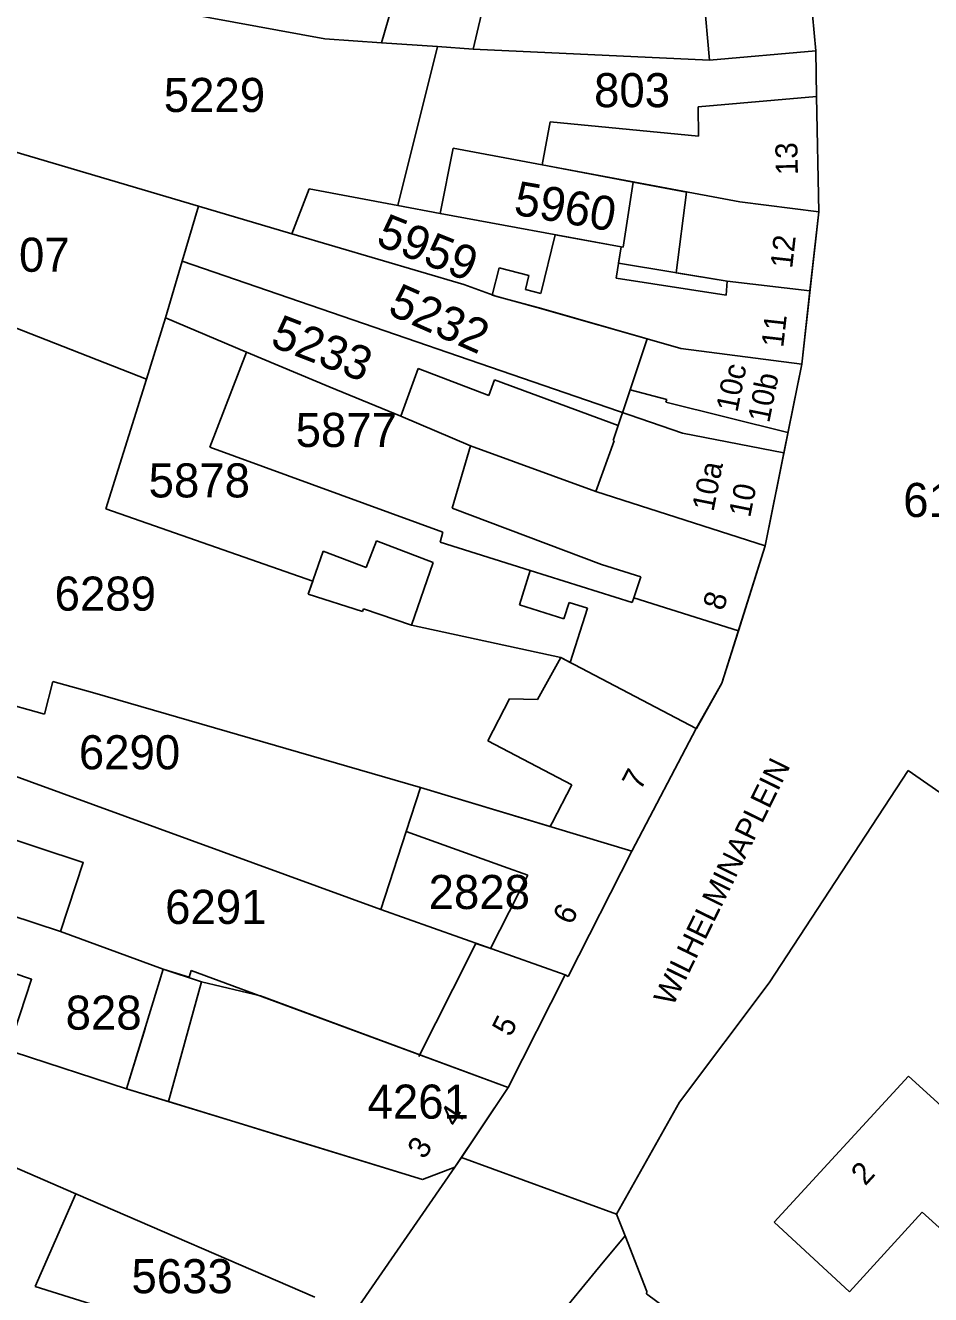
# Model space of a CAD drawing. Extents: x 191922 to 199923, y 328959 to 333350.
# Drawn here: x 196374.6 to 196446.4, y 331196.6 to 331297.2 of the extents above; entities that cross this region are included whole.
import ezdxf

# ---------------------------------------------------------------- set-up
doc = ezdxf.new("R2010")
doc.units = 0
for name, color, linetype in [('enkelbestemming', 7, 'Continuous'), ('Level 18', 7, 'Continuous'), ('Level 6', 7, 'Continuous'), ('maatvoering - maximum aantal wooneenheden', 7, 'Continuous'), ('Maatvoering_symbolen', 7, 'Continuous'), ('recreatiewoning', 7, 'Continuous')]:
    doc.layers.add(name, color=color, linetype=linetype)

msp = doc.modelspace()

# ---------------------------------------------------------------- linework, layer by layer
at = {"layer": 'Level 18'}
msp.add_line((196382.64, 331212.91), (196384.11, 331217.69), dxfattribs=at)
at = {"layer": 'Level 6'}
for p, q in [((196436.32, 331305.8), (196437.26, 331295.14)), ((196411.51, 331301.21), (196410.12, 331295.29)), ((196378.48, 331299.75), (196398.36, 331296.09)), ((196402.85, 331295.79), (196403.96, 331299.63)), ((196398.36, 331296.09), (196402.85, 331295.79)), ((196402.85, 331295.79), (196407.27, 331295.48)), ((196404.15, 331282.89), (196407.27, 331295.48)), ((196407.27, 331295.48), (196410.12, 331295.29)), ((196410.12, 331295.29), (196428.85, 331294.4)), ((196428.85, 331294.4), (196437.26, 331295.14)), ((196437.26, 331295.14), (196437.33, 331291.53)), ((196437.33, 331291.53), (196437.51, 331282.4)), ((196388.34, 331282.84), (196361.82, 331290.66)), ((196407.49, 331282.27), (196408.53, 331287.43)), ((196408.53, 331287.43), (196431.24, 331283.17)), ((196395.75, 331280.65), (196397.11, 331284.2)), ((196397.11, 331284.2), (196404.15, 331282.89)), ((196404.15, 331282.89), (196407.49, 331282.27)), ((196431.24, 331283.17), (196437.51, 331282.4)), ((196387.04, 331278.47), (196388.34, 331282.84)), ((196388.34, 331282.84), (196395.75, 331280.65)), ((196421.83, 331279.61), (196407.49, 331282.27)), ((196436.8, 331276.12), (196437.51, 331282.4)), ((196384.21, 331269.13), (196355.84, 331280.26)), ((196409.37, 331276.62), (196395.75, 331280.65)), ((196421.83, 331279.61), (196421.63, 331278.33)), ((196385.72, 331274), (196387.04, 331278.47)), ((196387.04, 331278.47), (196426.71, 331264.85)), ((196421.63, 331278.33), (196430.25, 331276.89)), ((196430.25, 331276.89), (196436.8, 331276.12)), ((196409.37, 331276.62), (196411.99, 331275.68)), ((196436.15, 331270.32), (196436.8, 331276.12)), ((196411.99, 331275.68), (196415.53, 331274.72)), ((196384.21, 331269.13), (196385.72, 331274)), ((196385.72, 331274), (196392.14, 331271.28)), ((196415.53, 331274.72), (196426.56, 331271.56)), ((196389.24, 331263.74), (196392.14, 331271.28)), ((196392.14, 331271.28), (196398.78, 331268.51)), ((196426.56, 331271.56), (196436.15, 331270.32)), ((196434.73, 331263.29), (196436.15, 331270.32)), ((196381.01, 331258.86), (196384.21, 331269.13)), ((196398.78, 331268.51), (196404.39, 331266.21)), ((196404.39, 331266.21), (196409.91, 331263.86)), ((196426.71, 331264.85), (196434.73, 331263.29)), ((196409.91, 331263.86), (196419.84, 331260.24)), ((196407.7, 331257.01), (196389.24, 331263.74)), ((196433.26, 331255.93), (196434.73, 331263.29)), ((196419.84, 331260.24), (196433.26, 331255.93)), ((196397.39, 331253.14), (196381.01, 331258.86)), ((196407.5, 331256.22), (196407.7, 331257.01)), ((196414.63, 331253.98), (196407.5, 331256.22)), ((196431.13, 331249.19), (196433.26, 331255.93)), ((196422.71, 331251.43), (196414.63, 331253.98)), ((196397.03, 331252.11), (196397.39, 331253.14)), ((196401.34, 331250.73), (196397.03, 331252.11)), ((196422.84, 331251.81), (196422.71, 331251.43)), ((196431.13, 331249.19), (196422.84, 331251.81)), ((196401.42, 331250.94), (196401.34, 331250.73)), ((196405.22, 331249.65), (196401.42, 331250.94)), ((196417.05, 331247.08), (196405.22, 331249.65)), ((196429.82, 331245.04), (196431.13, 331249.19)), ((196427.78, 331241.46), (196417.05, 331247.08)), ((196376.81, 331245.19), (196376.15, 331242.59)), ((196376.81, 331245.19), (196379.93, 331244.3)), ((196427.78, 331241.46), (196429.82, 331245.04)), ((196376.15, 331242.59), (196371.28, 331243.94)), ((196379.93, 331244.3), (196405.93, 331236.77)), ((196422.69, 331231.73), (196427.78, 331241.46)), ((196369.73, 331239.16), (196402.78, 331227.1)), ((196433.56, 331221.29), (196444.58, 331238.12)), ((196444.58, 331238.12), (196487.88, 331207.95)), ((196404.79, 331233.28), (196405.93, 331236.77)), ((196405.93, 331236.77), (196422.69, 331231.73)), ((196402.78, 331227.1), (196404.79, 331233.28)), ((196417.65, 331221.81), (196422.69, 331231.73)), ((196373.4, 331226.7), (196377.41, 331225.38)), ((196417.39, 331221.93), (196402.78, 331227.1)), ((196377.41, 331225.38), (196385.55, 331222.38)), ((196385.55, 331222.38), (196388.58, 331221.39)), ((196412.89, 331213.01), (196417.39, 331221.93)), ((196417.39, 331221.93), (196417.65, 331221.81)), ((196385.96, 331211.89), (196388.58, 331221.39)), ((196388.58, 331221.39), (196393.26, 331220.26)), ((196426.47, 331211.86), (196433.56, 331221.29)), ((196393.26, 331220.26), (196412.89, 331213.01)), ((196373.73, 331215.8), (196382.64, 331212.91)), ((196382.64, 331212.91), (196385.96, 331211.89)), ((196409.18, 331207.46), (196412.89, 331213.01)), ((196385.96, 331211.89), (196391.23, 331210.28)), ((196421.48, 331202.98), (196426.47, 331211.86)), ((196391.23, 331210.28), (196406.09, 331205.72)), ((196371.02, 331207.88), (196378.62, 331204.59)), ((196408.67, 331206.7), (196409.18, 331207.46)), ((196409.18, 331207.46), (196421.48, 331202.98)), ((196399.03, 331192.79), (196408.67, 331206.7)), ((196406.09, 331205.72), (196408.67, 331206.7)), ((196375.41, 331197.24), (196378.62, 331204.59)), ((196378.62, 331204.59), (196397.55, 331196.4)), ((196422.15, 331201.27), (196421.48, 331202.98)), ((196420.42, 331199.18), (196422.15, 331201.27)), ((196423.87, 331196.85), (196422.15, 331201.27)), ((196412.76, 331189.9), (196420.42, 331199.18)), ((196389.07, 331192.97), (196375.41, 331197.24)), ((196423.87, 331196.85), (196423.85, 331196.65)), ((196423.85, 331196.65), (196449.47, 331177.76))]:
    msp.add_line(p, q, dxfattribs=at)
at = {"layer": 'recreatiewoning'}
for p, q in [((196428.85, 331294.4), (196427.61, 331308.34)), ((196436.31, 331305.77), (196437.26, 331295.14)), ((196437.26, 331295.14), (196428.85, 331294.4)), ((196427.93, 331290.7), (196437.33, 331291.53)), ((196437.51, 331282.4), (196437.33, 331291.53)), ((196427.98, 331288.38), (196427.93, 331290.7)), ((196415.57, 331286.11), (196416.21, 331289.52)), ((196416.21, 331289.52), (196427.98, 331288.38)), ((196415.57, 331286.11), (196422.8, 331284.75)), ((196422.01, 331279.59), (196422.8, 331284.75)), ((196422.8, 331284.75), (196427.02, 331283.96)), ((196426.21, 331277.56), (196427.02, 331283.96)), ((196436.15, 331270.32), (196437.51, 331282.4)), ((196415.47, 331275.93), (196416.62, 331280.58)), ((196416.62, 331280.58), (196422.01, 331279.59)), ((196421.45, 331277.14), (196421.83, 331279.61)), ((196421.83, 331279.61), (196422.01, 331279.59)), ((196411.62, 331275.78), (196412.16, 331277.94)), ((196412.16, 331277.94), (196414.53, 331277.35)), ((196414.53, 331277.35), (196414.26, 331276.23)), ((196421.45, 331277.14), (196430.17, 331275.79)), ((196430.25, 331276.89), (196426.21, 331277.56)), ((196430.17, 331275.79), (196430.25, 331276.89)), ((196414.26, 331276.23), (196415.47, 331275.93)), ((196415.19, 331274.81), (196411.62, 331275.78)), ((196416.48, 331274.45), (196415.19, 331274.81)), ((196423.89, 331272.32), (196416.48, 331274.45)), ((196422.55, 331268.29), (196423.89, 331272.32)), ((196404.39, 331266.21), (196405.74, 331269.97)), ((196405.74, 331269.97), (196411.34, 331267.84)), ((196433.26, 331255.93), (196436.15, 331270.32)), ((196411.34, 331267.84), (196411.79, 331269.07)), ((196411.79, 331269.07), (196421.6, 331265.45)), ((196421.21, 331264.27), (196422.55, 331268.29)), ((196422.55, 331268.29), (196425.45, 331267.53)), ((196425.39, 331267.32), (196425.45, 331267.53)), ((196435.06, 331264.91), (196425.39, 331267.32)), ((196409.91, 331263.86), (196404.39, 331266.21)), ((196408.44, 331258.92), (196409.91, 331263.86)), ((196419.84, 331260.24), (196409.91, 331263.86)), ((196421.29, 331264.24), (196419.84, 331260.24)), ((196421.21, 331264.27), (196421.29, 331264.24)), ((196420.29, 331254.45), (196408.44, 331258.92)), ((196401.64, 331254.21), (196402.44, 331256.31)), ((196402.44, 331256.31), (196406.95, 331254.6)), ((196429.82, 331245.04), (196433.26, 331255.93)), ((196397.03, 331252.11), (196398.21, 331255.51)), ((196398.21, 331255.51), (196401.64, 331254.21)), ((196406.95, 331254.6), (196405.22, 331249.65)), ((196413.77, 331251.25), (196414.63, 331253.98)), ((196414.63, 331253.98), (196422.71, 331251.43)), ((196423.41, 331253.47), (196420.29, 331254.45)), ((196422.83, 331251.81), (196423.41, 331253.47)), ((196401.34, 331250.73), (196397.03, 331252.11)), ((196422.71, 331251.43), (196422.84, 331251.81)), ((196401.42, 331250.94), (196401.34, 331250.73)), ((196405.22, 331249.65), (196401.42, 331250.94)), ((196417.3, 331250.14), (196413.77, 331251.25)), ((196417.71, 331251.44), (196417.3, 331250.14)), ((196419.16, 331250.98), (196417.71, 331251.44)), ((196417.81, 331246.68), (196419.16, 331250.98)), ((196415.22, 331243.74), (196417.05, 331247.08)), ((196417.05, 331247.08), (196417.81, 331246.68)), ((196427.8, 331241.46), (196429.82, 331245.04)), ((196411.26, 331240.48), (196413, 331243.81)), ((196413, 331243.81), (196415.22, 331243.74)), ((196422.69, 331231.73), (196427.78, 331241.46)), ((196417.94, 331236.99), (196411.26, 331240.48)), ((196404.79, 331233.28), (196405.93, 331236.77)), ((196405.93, 331236.77), (196416.21, 331233.68)), ((196416.37, 331233.99), (196417.94, 331236.99)), ((196416.21, 331233.68), (196416.37, 331233.99)), ((196412.51, 331230.51), (196404.79, 331233.28)), ((196417.65, 331221.81), (196422.69, 331231.73)), ((196411.48, 331224.02), (196414.43, 331229.82)), ((196414.43, 331229.82), (196412.51, 331230.51)), ((196408.5, 331220.81), (196410.32, 331224.43)), ((196410.32, 331224.43), (196411.34, 331224.07)), ((196411.34, 331224.07), (196411.48, 331224.02)), ((196385.55, 331222.38), (196382.64, 331212.91)), ((196387.59, 331221.76), (196385.55, 331222.38)), ((196387.75, 331222.27), (196387.59, 331221.76)), ((196387.75, 331222.27), (196412.89, 331213.01)), ((196412.89, 331213.01), (196417.39, 331221.93)), ((196417.39, 331221.93), (196417.65, 331221.81)), ((196408.5, 331220.81), (196405.8, 331215.46)), ((196444.6, 331213.91), (196433.97, 331202.33)), ((196458.06, 331201.63), (196444.6, 331213.91)), ((196391.23, 331210.28), (196382.64, 331212.91)), ((196412.89, 331213.01), (196408.67, 331206.7)), ((196391.23, 331210.28), (196395.57, 331208.94)), ((196406.09, 331205.72), (196395.57, 331208.94)), ((196408.67, 331206.7), (196406.09, 331205.72)), ((196439.93, 331196.81), (196445.7, 331203.14)), ((196445.7, 331203.14), (196450.22, 331199.02)), ((196433.97, 331202.33), (196439.93, 331196.81))]:
    msp.add_line(p, q, dxfattribs=at)
msp.add_lwpolyline([(196373.26, 331215.95), (196375.12, 331221.59), (196372.04, 331222.61), (196373.4, 331226.7), (196377.41, 331225.38), (196379.21, 331230.84), (196368.31, 331234.44)], dxfattribs=at)

# ---------------------------------------------------------------- texts
at = {"layer": 'enkelbestemming'}
for s, p in [('5229', (196385.59, 331290.3)), ('803', (196419.69, 331290.68)), ('807', (196372.11, 331277.64)), ('5877', (196396.04, 331263.76)), ('5878', (196384.39, 331259.76)), ('6158', (196444.19, 331258.21)), ('6289', (196376.94, 331250.79)), ('6290', (196378.86, 331238.22)), ('2828', (196406.58, 331227.15)), ('6291', (196385.7, 331225.97)), ('828', (196377.81, 331217.59)), ('4261', (196401.74, 331210.54)), ('5633', (196383.03, 331196.71))]:
    msp.add_text(s, height=2.7, dxfattribs=at).set_placement(p)
for s, rotation, p in [('5960', 350.1763, (196413.24, 331282.19)), ('5959', 338.2092, (196402.3, 331279.81)), ('5232', 336.1015, (196403.23, 331274.33)), ('5233', 338.7525, (196393.93, 331271.79))]:
    msp.add_text(s, height=2.7, rotation=rotation, dxfattribs=at).set_placement(p)
at = {"layer": 'maatvoering - maximum aantal wooneenheden'}
for s, rotation, p in [('13', 91.1469, (196435.85, 331285.31)), ('12', 83.5648, (196435.39, 331277.86)), ('11', 83.5648, (196434.68, 331271.59)), ('10c', 78.6901, (196431.05, 331266.45)), ('10b', 78.6901, (196433.57, 331265.61)), ('10a', 78.6901, (196429.15, 331258.58)), ('10', 78.6901, (196432.06, 331258.11)), ('8', 72.4716, (196429.93, 331250.71)), ('7', 62.4096, (196423.37, 331236.47)), ('6', 63.0504, (196417.89, 331225.81)), ('5', 63.2298, (196413.08, 331216.95)), ('4', 56.2622, (196408.8, 331209.77)), ('3', 56.3099, (196406.23, 331207.25)), ('2', 47.4332, (196441.18, 331205.16))]:
    msp.add_text(s, height=1.75, rotation=rotation, dxfattribs=at).set_placement(p)
at = {"layer": 'Maatvoering_symbolen'}
msp.add_text('WILHELMINAPLEIN', height=1.75, rotation=63.9476, dxfattribs=at).set_placement((196425.92, 331219.36))

doc.saveas('drawing.dxf')
